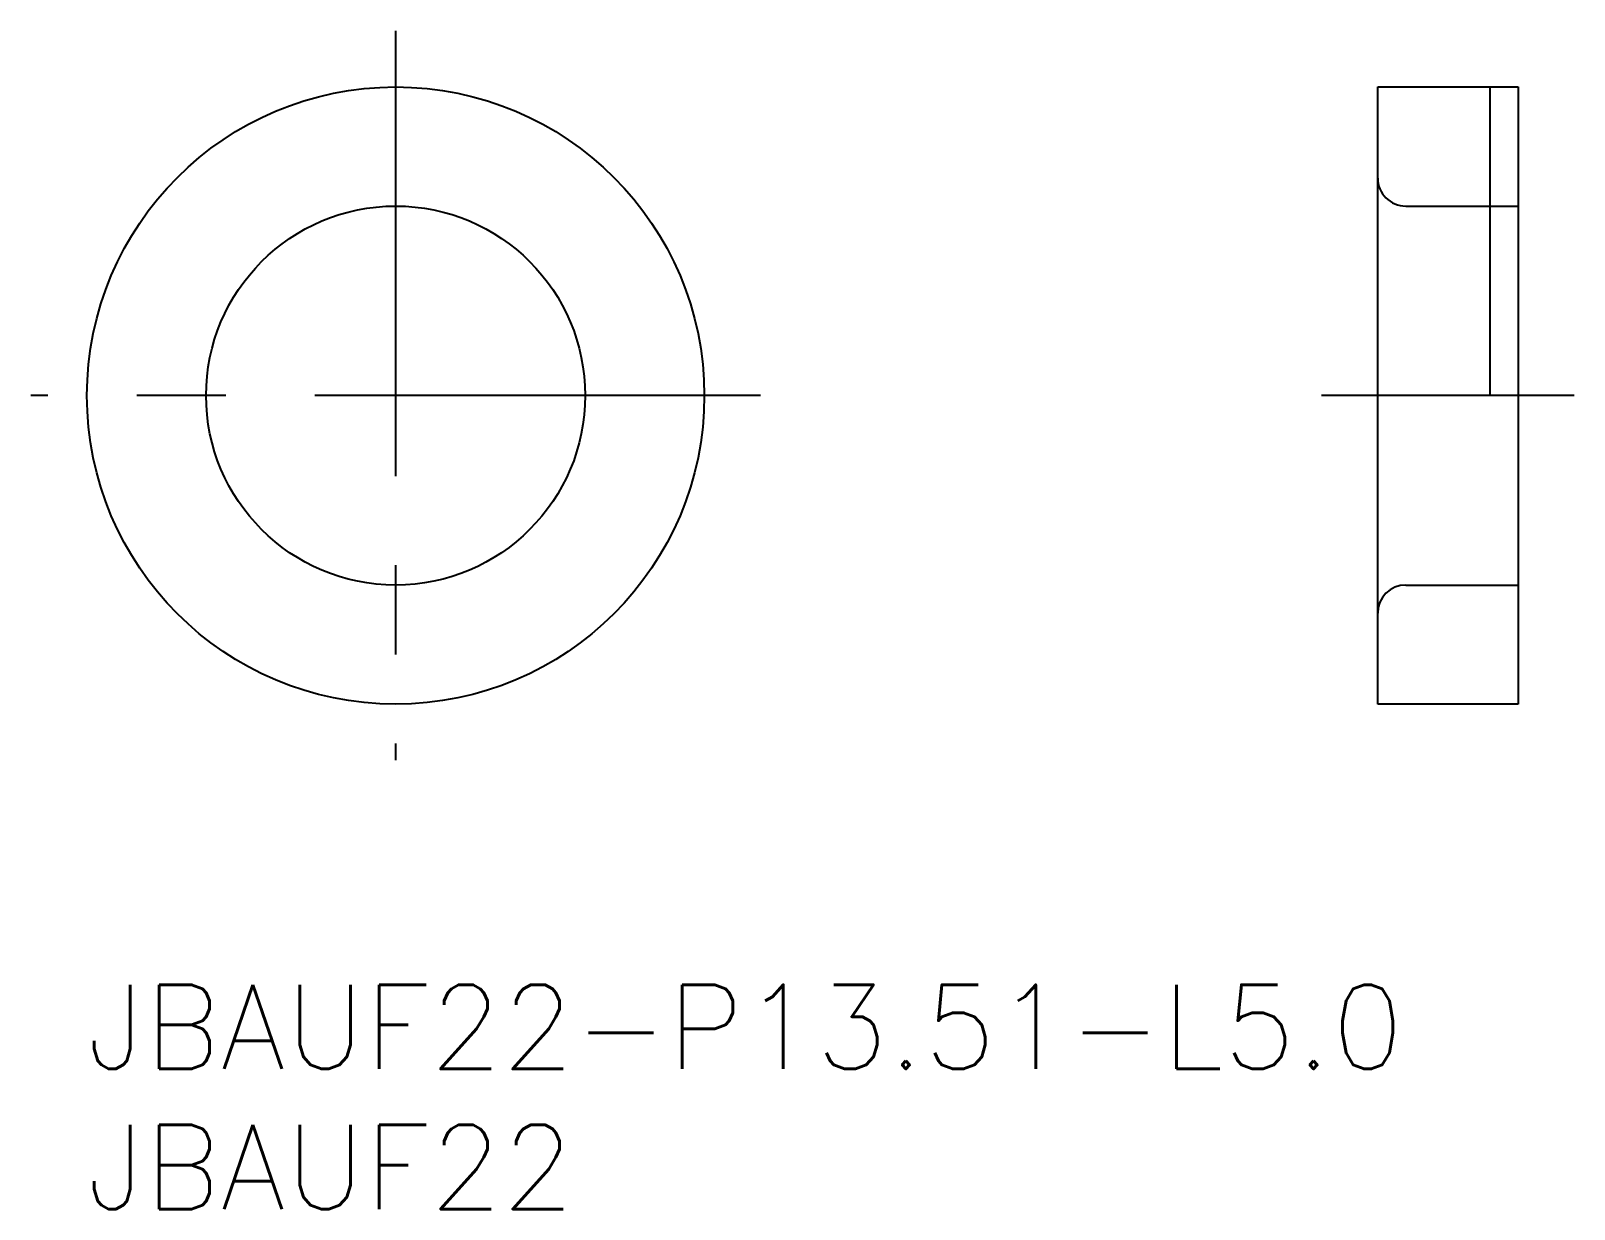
# Model space of a CAD drawing. Extents: x -2 to 53, y -8 to 34.
import ezdxf

# ---------------------------------------------------------------- set-up
doc = ezdxf.new("R2010")
doc.units = 0
doc.header["$LTSCALE"] = 0.5
doc.linetypes.add('CENTER', pattern=[50.8, 31.75, -6.35, 6.35, -6.35])
doc.linetypes.add('DASHED', pattern=[19.05, 12.7, -6.35])
for name, color, linetype in [('MSM_CENTER', 1, 'CENTER'), ('MSM_CONTINUOUS', 7, 'CONTINUOUS'), ('MSM_DASHED', 4, 'DASHED'), ('MSM_NARROW', 5, 'CONTINUOUS'), ('MSM_PART_NUMBER', 7, 'CONTINUOUS')]:
    doc.layers.add(name, color=color, linetype=linetype)
doc.styles.get("Standard").update_dxf_attribs({"font": 'txt.shx', "height": 3, "bigfont": 'bigfont.shx'})

# ---------------------------------------------------------------- blocks, each defined once
blk = doc.blocks.new('*U2')
at = {"layer": 'MSM_PART_NUMBER'}
blk.add_text('JBAUF22-P13.51-L5.0', height=3, dxfattribs=at).set_placement((0, -3))
blk = doc.blocks.new('*U3')
at = {"layer": 'MSM_PART_NUMBER'}
blk.add_text('JBAUF22', height=3, dxfattribs=at).set_placement((0, -8))

msp = doc.modelspace()

# ---------------------------------------------------------------- linework, layer by layer
at = {"layer": 'MSM_CENTER'}
for p, q in [((11, 34), (11, 8)), ((24, 21), (-2, 21)), ((53, 21), (44, 21))]:
    msp.add_line(p, q, dxfattribs=at)
at = {"layer": 'MSM_CONTINUOUS'}
for p, q in [((46, 32), (51, 32)), ((46, 10), (46, 32)), ((51, 32), (51, 10)), ((47, 14.245), (51, 14.245)), ((51, 10), (46, 10))]:
    msp.add_line(p, q, dxfattribs=at)
for radius in [11, 6.755, 0]:
    msp.add_circle((11, 21), radius, dxfattribs=at)
msp.add_arc((47, 13.245), 1, 90, 180, dxfattribs=at)
at = {"layer": 'MSM_DASHED'}
msp.add_line((47, 27.755), (51, 27.755), dxfattribs=at)
msp.add_arc((47, 28.755), 1, 180, 270, dxfattribs=at)
at = {"layer": 'MSM_NARROW'}
msp.add_line((50, 32), (50, 21), dxfattribs=at)

# ---------------------------------------------------------------- block references
at = {"layer": 'MSM_CONTINUOUS'}
for name in ['*U2', '*U3']:
    msp.add_blockref(name, (0, 0), dxfattribs=at)

doc.saveas('drawing.dxf')
